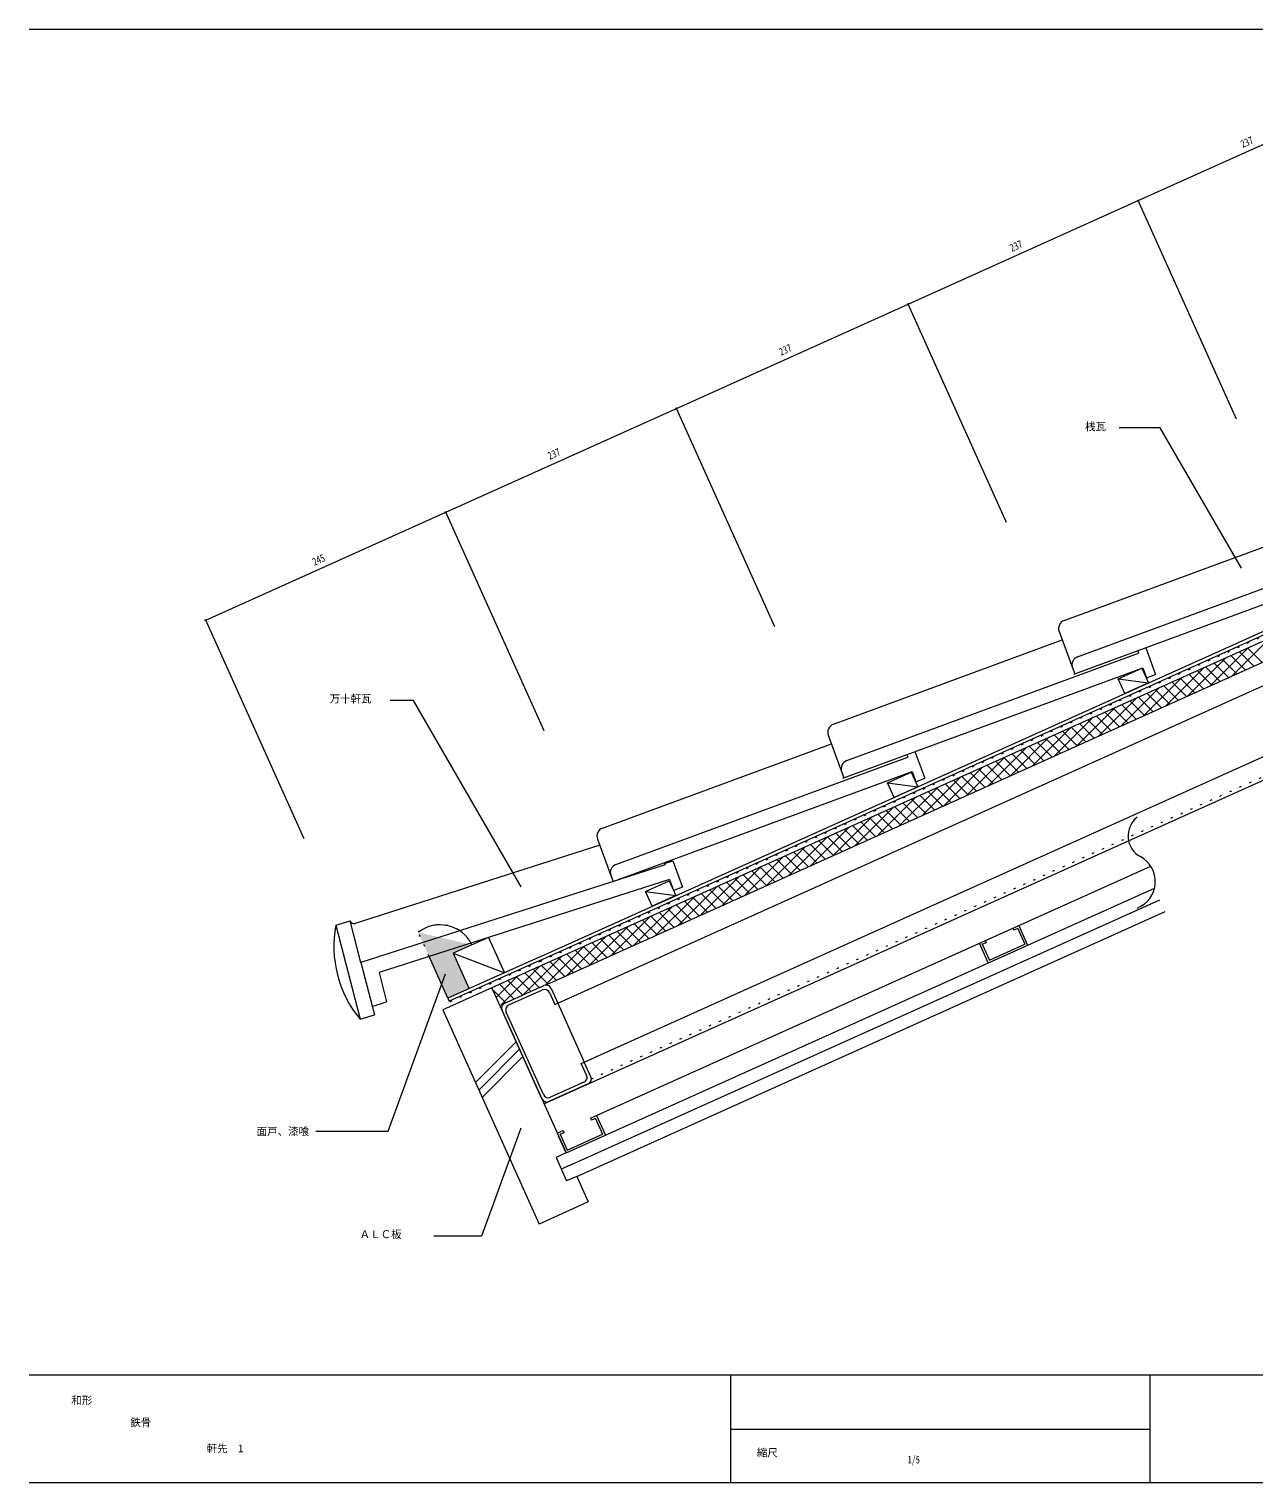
# Model space of a CAD drawing. Units: millimetres, scale not verified. Extents: x -983 to 1017, y -650 to 700.
# Drawn here: x -983 to 154, y -650 to 700 of the extents above; entities that cross this region are included whole.
import ezdxf
from ezdxf.enums import TextEntityAlignment as Align

# ---------------------------------------------------------------- set-up
doc = ezdxf.new("R2010")
doc.units = ezdxf.units.MM
doc.header["$LTSCALE"] = 2
doc.header["$PDMODE"] = 32
doc.header["$PDSIZE"] = 1
doc.linetypes.add('USER1', pattern=[5, 1, -4])
doc.linetypes.add('USER8', pattern=[2.5, 0.5, -2])
for name, color, linetype, lineweight in [('0-0_0', 5, 'Continuous', 18), ('0-1_0-0', 7, 'Continuous', 18), ('0-2_1-0', 3, 'Continuous', 18), ('0-3_1-1', 7, 'Continuous', 18), ('0-4_1-2', 4, 'Continuous', 18), ('0-6_1-4', 7, 'Continuous', 18), ('0-7_1-5', 7, 'Continuous', 18), ('0-8_1-6', 7, 'Continuous', 18), ('0-9_1-A', 3, 'Continuous', 18), ('0-A_1-B', 3, 'Continuous', 18), ('0-B_1-C', 7, 'Continuous', 18), ('0-C_ADD_LINE', 3, 'USER8', 18)]:
    doc.layers.add(name, color=color, linetype=linetype, lineweight=lineweight)
doc.styles.add('ＭＳ ゴシック', font='')
doc.styles.get('ＭＳ ゴシック').set_extended_font_data('MS Gothic')

msp = doc.modelspace()

# ---------------------------------------------------------------- linework, layer by layer
at = {"layer": '0-0_0'}
for p, q in [((-983.108, 700.338), (1016.892, 700.338)), ((1016.892, -549.662), (-983.108, -549.662)), ((-331.757, -549.662), (-331.757, -649.662)), ((57.432, -549.662), (57.432, -649.662)), ((-331.757, -599.662), (57.432, -599.662)), ((1016.892, -649.662), (-983.108, -649.662))]:
    msp.add_line(p, q, dxfattribs=at)
at = {"layer": '0-2_1-0', "color": 7}
for p, q in [((-510.218, -161.738), (600.723, 338.186)), ((-508.986, -164.473), (601.954, 335.45)), ((-506.935, -169.033), (604.006, 330.891)), ((-499.548, -185.448), (611.393, 314.476)), ((-556.558, -143.114), (-589.387, -157.887)), ((-556.558, -143.114), (-541.785, -175.943)), ((-510.218, -161.738), (-594.198, -199.529)), ((-589.387, -157.887), (-574.614, -190.716)), ((-589.387, -157.887), (-541.785, -175.943)), ((-507.271, -169.099), (-599.071, -210.409)), ((-508.986, -164.473), (-592.967, -202.265)), ((-544.004, -210.936), (-553.475, -189.891)), ((-599.071, -210.409), (-509.579, -409.279)), ((-546.056, -206.376), (-484.502, -343.164)), ((-530.846, -240.177), (-568.659, -277.991)), ((-527.773, -247.005), (-565.587, -284.818)), ((-524.701, -253.832), (-562.514, -291.645)), ((-474.641, -365.077), (-463.983, -388.761)), ((-463.983, -388.761), (-509.579, -409.279))]:
    msp.add_line(p, q, dxfattribs=at)
at = {"layer": '0-2_1-0'}
for p, q in [((-393.021, -74.337), (-385.397, -71.892)), ((-388.596, -89.255), (-384.814, -99.529)), ((-376.368, -96.421), (-384.814, -99.529)), ((-594.198, -199.529), (-611.637, -160.775)), ((-541.497, -204.324), (-505.02, -187.91)), ((-537.53, -205.829), (-506.524, -191.877)), ((-499.913, -194.384), (-494.989, -205.327)), ((-498.408, -190.418), (-492.253, -204.096)), ((-507.072, -293.009), (-544.004, -210.936)), ((-505.567, -289.042), (-540.038, -212.44)), ((-494.989, -205.327), (-492.253, -204.096)), ((-470.367, -260.043), (-467.631, -258.812)), ((-465.442, -270.986), (-470.367, -260.043)), ((-461.475, -272.49), (-467.631, -258.812)), ((-463.983, -279.102), (-500.46, -295.516)), ((-467.95, -277.597), (-498.955, -291.55))]:
    msp.add_line(p, q, dxfattribs=at)
at = {"layer": '0-2_1-0', "linetype": 'USER1'}
for p, q in [((-611.637, -160.775), (-621.729, -138.349)), ((-508.576, -165.385), (-599.193, -206.163))]:
    msp.add_line(p, q, dxfattribs=at)
at = {"layer": '0-2_1-0', "color": 4}
for p, q in [((-509.478, -170.296), (-545.15, -205.968)), ((-515.073, -172.61), (-501.401, -186.281)), ((-529.677, -179.182), (-549.413, -198.917)), ((-546.283, -186.654), (-532.611, -200.326)), ((-538.48, -183.143), (-524.809, -196.815)), ((-530.678, -179.632), (-517.006, -193.304)), ((-503.821, -175.953), (-524.58, -196.712)), ((-522.875, -176.121), (-509.204, -189.793)), ((-500.31, -183.755), (-504.009, -187.455)), ((-552.75, -191.501), (-540.414, -203.837))]:
    msp.add_line(p, q, dxfattribs=at)
at = {"layer": '0-2_1-0', "color": 7}
for points in [[(-505.02, -297.568), (-248.304, -182.046), (652.429, 223.284)], [(-510.218, -161.738), (-594.198, -199.529), (-592.967, -202.265)]]:
    msp.add_lwpolyline(points, dxfattribs=at)
at = {"layer": '0-2_1-0', "linetype": 'USER1'}
msp.add_arc((-601.493, -164.222), 32.847, 25.63969, 128.03056, dxfattribs=at)
at = {"layer": '0-2_1-0', "color": 1}
msp.add_arc((-601.493, -164.222), 32.847, 25.63969, 128.03056, dxfattribs=at)
at = {"layer": '0-2_1-0'}
for centre, start, end in [((-502.968, -192.469), 24.22774, 114.22774), ((-504.473, -196.436), 24.22774, 114.22774), ((-539.445, -208.884), 114.22774, 204.22774), ((-535.478, -210.389), 114.22774, 204.22774), ((-470.002, -273.038), 294.22772, 24.22774), ((-466.035, -274.542), 294.22772, 24.22774), ((-502.512, -290.957), 204.22774, 294.22772), ((-501.007, -286.99), 204.22774, 294.22772)]:
    msp.add_arc(centre, 5, start, end, dxfattribs=at)
at = {"layer": '0-2_1-0', "color": 8}
for points in [[(-621.729, -138.349), (-594.198, -199.529), (-574.614, -190.716)], [(-621.729, -138.349), (-574.614, -190.716), (-589.387, -157.887)], [(-621.729, -138.349), (-589.387, -157.887), (-571.88, -150.009)]]:
    msp.add_solid(points, dxfattribs=at)
at = {"layer": '0-3_1-1', "color": 3, "linetype": 'USER1'}
msp.add_line((-508.576, -165.385), (602.365, 334.538), dxfattribs=at)
at = {"layer": '0-3_1-1', "linetype": 'USER1'}
msp.add_line((-461.035, -274.486), (651.198, 226.02), dxfattribs=at)
at = {"layer": '0-3_1-1'}
for p, q in [((28.206, 97.002), (50.092, 106.851)), ((28.206, 97.002), (56.247, 93.172)), ((28.206, 97.002), (56.247, 93.172)), ((56.247, 93.172), (34.361, 83.323)), ((-186.096, 0.566), (-164.21, 10.415)), ((-186.096, 0.566), (-158.054, -3.264)), ((-410.694, -100.503), (-382.652, -104.333)), ((-507.271, -169.099), (-506.606, -169.763))]:
    msp.add_line(p, q, dxfattribs=at)
msp.add_lwpolyline([(34.361, 83.323), (28.206, 97.002), (50.092, 106.851)], dxfattribs=at)
for points in [[(34.361, 83.323), (28.206, 97.002), (50.092, 106.851), (56.247, 93.172)], [(-179.94, -13.113), (-186.096, 0.566), (-164.21, 10.415), (-158.054, -3.264)], [(-404.538, -114.182), (-410.694, -100.503), (-388.808, -90.654), (-382.652, -104.333)]]:
    msp.add_lwpolyline(points, close=True, dxfattribs=at)
at = {"layer": '0-4_1-2'}
for p, q in [((133.672, 99.502), (169.561, 135.39)), ((113.102, 90.245), (148.99, 126.133)), ((140.399, 122.267), (154.012, 108.654)), ((148.202, 125.778), (161.814, 112.166)), ((92.532, 80.988), (128.42, 116.877)), ((109.189, 108.223), (122.801, 94.61)), ((116.991, 111.734), (130.604, 98.121)), ((124.794, 115.245), (138.407, 101.632)), ((132.596, 118.756), (146.209, 105.143)), ((51.391, 62.475), (87.279, 98.363)), ((71.961, 71.732), (107.85, 107.62)), ((85.781, 97.689), (99.394, 84.076)), ((93.584, 101.2), (107.197, 87.588)), ((101.386, 104.712), (114.999, 91.099)), ((30.821, 53.218), (66.709, 89.107)), ((54.571, 83.645), (68.184, 70.032)), ((62.374, 87.156), (75.986, 73.543)), ((70.176, 90.667), (83.789, 77.054)), ((77.979, 94.178), (91.591, 80.565)), ((-10.32, 34.705), (25.568, 70.593)), ((10.25, 43.962), (46.139, 79.85)), ((23.361, 69.6), (36.974, 55.987)), ((31.163, 73.111), (44.776, 59.498)), ((38.966, 76.622), (52.579, 63.01)), ((46.769, 80.133), (60.381, 66.521)), ((-30.89, 25.448), (4.998, 61.337)), ((-7.849, 55.556), (5.764, 41.943)), ((-0.047, 59.067), (13.566, 45.454)), ((7.756, 62.578), (21.369, 48.965)), ((15.558, 66.089), (29.171, 52.476)), ((-72.031, 6.935), (-36.143, 42.823)), ((-51.461, 16.192), (-15.572, 52.08)), ((-39.059, 41.511), (-25.447, 27.898)), ((-31.257, 45.022), (-17.644, 31.409)), ((-23.454, 48.533), (-9.842, 34.92)), ((-15.652, 52.044), (-2.039, 38.432)), ((-92.602, -2.322), (-56.713, 33.567)), ((-70.27, 27.466), (-56.657, 13.854)), ((-62.467, 30.978), (-48.854, 17.365)), ((-54.665, 34.489), (-41.052, 20.876)), ((-46.862, 38), (-33.249, 24.387)), ((-133.742, -20.835), (-97.854, 15.053)), ((-113.172, -11.578), (-77.284, 24.31)), ((-93.677, 16.933), (-80.064, 3.32)), ((-85.875, 20.444), (-72.262, 6.831)), ((-78.072, 23.955), (-64.459, 10.342)), ((-154.313, -30.092), (-118.424, 5.797)), ((-124.887, 2.888), (-111.274, -10.724)), ((-117.085, 6.4), (-103.472, -7.213)), ((-109.282, 9.911), (-95.669, -3.702)), ((-101.48, 13.422), (-87.867, -0.191)), ((-195.453, -48.605), (-159.565, -12.717)), ((-174.883, -39.348), (-138.995, -3.46)), ((-156.097, -11.156), (-142.485, -24.769)), ((-148.295, -7.645), (-134.682, -21.258)), ((-140.492, -4.134), (-126.879, -17.747)), ((-132.69, -0.623), (-119.077, -14.236)), ((-216.024, -57.862), (-180.135, -21.973)), ((-187.307, -25.201), (-173.695, -38.814)), ((-179.505, -21.69), (-165.892, -35.302)), ((-171.703, -18.178), (-158.09, -31.791)), ((-163.9, -14.667), (-150.287, -28.28)), ((-257.165, -76.375), (-221.276, -40.487)), ((-236.594, -67.118), (-200.706, -31.23)), ((-218.518, -39.245), (-204.905, -52.858)), ((-210.715, -35.734), (-197.102, -49.347)), ((-202.913, -32.223), (-189.3, -45.836)), ((-195.11, -28.712), (-181.497, -42.325)), ((-277.735, -85.632), (-241.847, -49.743)), ((-249.728, -53.29), (-236.115, -66.903)), ((-241.925, -49.779), (-228.313, -63.392)), ((-234.123, -46.268), (-220.51, -59.88)), ((-226.32, -42.756), (-212.707, -56.369)), ((-298.305, -94.888), (-262.417, -59)), ((-280.938, -67.334), (-267.325, -80.947)), ((-273.135, -63.823), (-259.523, -77.436)), ((-265.333, -60.312), (-251.72, -73.925)), ((-257.53, -56.801), (-243.918, -70.414)), ((-339.446, -113.402), (-303.558, -77.513)), ((-318.876, -104.145), (-282.987, -68.257)), ((-304.346, -77.868), (-290.733, -91.481)), ((-296.543, -74.357), (-282.93, -87.97)), ((-288.741, -70.846), (-275.128, -84.458)), ((-360.017, -122.658), (-324.128, -86.77)), ((-335.556, -91.912), (-321.943, -105.525)), ((-327.753, -88.401), (-314.14, -102.014)), ((-319.951, -84.89), (-306.338, -98.503)), ((-312.148, -81.379), (-298.535, -94.992)), ((-401.157, -141.172), (-365.269, -105.283)), ((-380.587, -131.915), (-344.699, -96.027)), ((-366.766, -105.957), (-353.153, -119.57)), ((-358.963, -102.446), (-345.351, -116.059)), ((-351.161, -98.935), (-337.548, -112.548)), ((-343.358, -95.424), (-329.745, -109.036)), ((-421.728, -150.428), (-385.839, -114.54)), ((-397.976, -120.002), (-384.363, -133.614)), ((-390.173, -116.49), (-376.561, -130.103)), ((-382.371, -112.979), (-368.758, -126.592)), ((-374.568, -109.468), (-360.956, -123.081)), ((-462.868, -168.942), (-426.98, -133.053)), ((-442.298, -159.685), (-406.41, -123.797)), ((-429.186, -134.046), (-415.573, -147.659)), ((-421.384, -130.535), (-407.771, -144.148)), ((-413.581, -127.024), (-399.968, -140.637)), ((-405.779, -123.513), (-392.166, -137.125)), ((-483.439, -178.198), (-447.55, -142.31)), ((-460.396, -148.091), (-446.783, -161.703)), ((-452.594, -144.579), (-438.981, -158.192)), ((-444.791, -141.068), (-431.178, -154.681)), ((-436.989, -137.557), (-423.376, -151.17)), ((-504.009, -187.455), (-468.121, -151.567)), ((-503.821, -175.953), (-488.691, -160.823)), ((-483.804, -158.624), (-470.191, -172.237)), ((-476.001, -155.113), (-462.389, -168.726)), ((-468.199, -151.602), (-454.586, -165.215)), ((-506.606, -169.763), (-493.599, -182.77)), ((-499.409, -165.646), (-485.796, -179.259)), ((-491.606, -162.135), (-477.994, -175.748))]:
    msp.add_line(p, q, dxfattribs=at)
at = {"layer": '0-6_1-4'}
msp.add_line((-504.954, 48.751), (-596.284, 251.706), dxfattribs=at)
for points in [[(137.951, 338.058), (46.621, 541.013), (261.802, 637.844)], [(-75.469, 242.019), (-166.799, 444.974), (46.621, 541.013)], [(-290.652, 145.186), (-381.982, 348.142), (-166.799, 444.974)], [(-504.954, 48.751), (-596.284, 251.706), (-381.982, 348.142)], [(142.567, 199.662), (67.209, 330.187), (29.054, 330.187)], [(-526.351, -96.284), (-626.286, 76.809), (-647.973, 76.809)]]:
    msp.add_lwpolyline(points, dxfattribs=at)
for p in [(46.621, 541.013), (-166.799, 444.974), (-381.982, 348.142), (-596.284, 251.706)]:
    msp.add_point(p, dxfattribs=at)
at = {"layer": '0-7_1-5'}
for p, q in [((-596.839, -177.129), (-650.045, -323.311)), ((-650.045, -323.311), (-716.892, -323.311)), ((-526.533, -320.209), (-563.075, -420.608)), ((-563.075, -420.608), (-607.433, -420.608))]:
    msp.add_line(p, q, dxfattribs=at)
at = {"layer": '0-8_1-6'}
for p, q in [((-492.253, -204.096), (619.6, 296.238)), ((-470.367, -260.043), (644.222, 241.522)), ((-461.704, -310.974), (58.368, -76.941)), ((-484.502, -343.164), (61.922, -97.274)), ((-479.577, -354.107), (66.847, -108.217)), ((-474.653, -365.051), (71.771, -119.16)), ((-69.68, -134.563), (-68.859, -136.387)), ((-65.211, -134.745), (-68.859, -136.387)), ((-65.211, -134.745), (-58.645, -149.336)), ((-64.208, -132.101), (-56.001, -150.339)), ((-100.685, -148.515), (-95.214, -146.053)), ((-98.04, -149.518), (-94.393, -147.877)), ((-95.214, -146.053), (-94.393, -147.877)), ((-92.478, -166.754), (-100.685, -148.515)), ((-499.548, -185.448), (-504.009, -187.455)), ((-492.253, -204.096), (-467.631, -258.812)), ((-456.232, -308.511), (-448.025, -326.75)), ((-492.709, -324.926), (-487.237, -322.464)), ((-487.237, -322.464), (-486.417, -324.288)), ((-461.704, -310.974), (-460.883, -312.797)), ((-457.235, -311.156), (-460.883, -312.797)), ((-457.235, -311.156), (-450.669, -325.747)), ((-484.502, -343.164), (-491.466, -327.688)), ((-490.064, -325.929), (-486.417, -324.288)), ((-474.653, -365.051), (-484.019, -369.265))]:
    msp.add_line(p, q, dxfattribs=at)
at = {"layer": '0-8_1-6', "color": 3}
msp.add_line((-163.321, 10.887), (-159.866, 1.502), dxfattribs=at)
at = {"layer": '0-8_1-6'}
for points in [[(-98.04, -149.518), (-91.475, -164.109), (-58.645, -149.336)], [(-490.064, -325.929), (-483.498, -340.52), (-450.669, -325.747)], [(-484.502, -343.164), (-493.868, -347.379), (-484.019, -369.265)], [(-479.577, -354.107), (-484.029, -356.111), (-488.943, -358.322)]]:
    msp.add_lwpolyline(points, dxfattribs=at)
for centre, radius, start, end in [((59.112, -48.827), 21.878, 127.77017, 241.75673), ((36.31, -91.274), 26.305, 290.93909, 61.7568)]:
    msp.add_arc(centre, radius, start, end, dxfattribs=at)
at = {"layer": '0-9_1-A', "color": 7}
for p, q in [((-819.127, 151.426), (-596.284, 251.706)), ((-504.954, 48.751), (-596.284, 251.706)), ((-727.797, -51.529), (-819.127, 151.426))]:
    msp.add_line(p, q, dxfattribs=at)
at = {"layer": '0-9_1-A'}
for p, q in [((-392.483, -75.799), (-674.978, -166.384)), ((-388.596, -89.255), (-658.117, -175.68)), ((-698.352, -131.873), (-684.999, -127.591)), ((-674.978, -166.384), (-684.999, -127.591)), ((-674.978, -166.384), (-662.451, -214.875)), ((-674.978, -166.384), (-662.451, -214.875)), ((-658.117, -175.68), (-651.102, -202.835)), ((-664.456, -207.117), (-651.102, -202.835))]:
    msp.add_line(p, q, dxfattribs=at)
msp.add_lwpolyline([(-698.352, -131.873), (-675.805, -219.157), (-662.451, -214.875)], dxfattribs=at)
msp.add_arc((-593.579, -151.362), 106.571, 169.46289, 219.50543, dxfattribs=at)
at = {"layer": '0-9_1-A', "color": 7}
for p in [(-596.284, 251.706), (-819.127, 151.426)]:
    msp.add_point(p, dxfattribs=at)
at = {"layer": '0-A_1-B'}
for p, q in [((-9.607, 117.498), (261.385, 217.242)), ((-13.188, 101.261), (265.283, 203.758)), ((46.228, 123.131), (47.084, 120.806)), ((53.736, 125.894), (62.881, 101.047)), ((-223.908, 21.062), (47.084, 120.806)), ((-227.49, 4.826), (50.981, 107.323)), ((-14.351, 107.227), (-12.264, 101.558)), ((50.981, 107.323), (54.435, 97.938)), ((54.435, 97.938), (62.881, 101.047)), ((-160.566, 29.458), (-151.42, 4.611)), ((-438.21, -75.374), (-167.218, 24.371)), ((-168.073, 26.695), (-167.218, 24.371)), ((-441.791, -91.61), (-163.321, 10.887)), ((-228.652, 10.791), (-226.566, 5.122)), ((-159.866, 1.502), (-151.42, 4.611)), ((-393.021, -74.337), (-392.483, -75.799)), ((-385.397, -71.892), (-376.368, -96.421)), ((-442.954, -85.645), (-440.867, -91.314))]:
    msp.add_line(p, q, dxfattribs=at)
for centre in [(-6.843, 109.99), (-221.145, 13.554), (-435.447, -82.881)]:
    msp.add_arc(centre, 8, 110.2068, 200.20738, dxfattribs=at)
at = {"layer": '0-B_1-C'}
for p, q in [((-22.042, 151.282), (190.444, 229.492)), ((-26.786, 141.011), (-14.351, 107.227)), ((-236.343, 54.846), (-23.858, 133.056)), ((-241.087, 44.575), (-228.652, 10.791)), ((-450.645, -41.59), (-238.159, 36.62)), ((-455.389, -51.86), (-442.954, -85.645)), ((-453.314, -57.499), (-680.364, -130.306))]:
    msp.add_line(p, q, dxfattribs=at)
for centre, radius, start, end in [((-19.278, 143.774), 8, 110.20723, 200.20696), ((-233.58, 47.339), 8, 110.20723, 200.20696), ((-447.881, -49.097), 8, 110.20723, 200.20696), ((-681.129, -126.298), 4.08, 198.47986, 280.80862)]:
    msp.add_arc(centre, radius, start, end, dxfattribs=at)
at = {"layer": '0-C_ADD_LINE'}
for q in [(-684.265, -130.431), (-662.451, -214.875)]:
    msp.add_line((-674.978, -166.384), q, dxfattribs=at)

# ---------------------------------------------------------------- texts
at = {"layer": '0-1_0-0', "style": 'ＭＳ ゴシック'}
for s, p in [('和形', (-943.919, -578.716)), ('縮尺', (-307.433, -627.365))]:
    msp.add_text(s, height=7.148, dxfattribs=at).set_placement(p, align=Align.BOTTOM_LEFT)
at = {"layer": '0-2_1-0', "color": 7, "style": 'ＭＳ ゴシック', "width": 0.7}
msp.add_text('1/5', height=7.148, dxfattribs=at).set_placement((-167.358, -633.747), align=Align.BOTTOM_LEFT)
at = {"layer": '0-6_1-4', "style": 'ＭＳ ゴシック', "width": 0.8}
for p in [(144.636, 587.861), (-69.664, 491.427), (-283.965, 394.991), (-498.708, 298.357)]:
    msp.add_text('237', height=7.148, rotation=24.228, dxfattribs=at).set_placement(p, align=Align.BOTTOM_LEFT)
at = {"layer": '0-7_1-5', "style": 'ＭＳ ゴシック'}
for s, p in [('桟瓦', (-2.646, 325.583)), ('万十軒瓦', (-704.025, 72.73)), ('ＡＬＣ板', (-676.242, -424.502)), ('鉄骨', (-889.111, -599.28)), ('軒先\u30001', (-818.282, -623.362))]:
    msp.add_text(s, height=7.148, dxfattribs=at).set_placement(p, align=Align.BOTTOM_LEFT)
at = {"layer": '0-8_1-6', "style": 'ＭＳ ゴシック'}
msp.add_text('面戸、漆喰', height=7.148, dxfattribs=at).set_placement((-771.826, -328.995), align=Align.BOTTOM_LEFT)
at = {"layer": '0-9_1-A', "color": 7, "style": 'ＭＳ ゴシック', "width": 0.8}
msp.add_text('245', height=7.148, rotation=24.228, dxfattribs=at).set_placement((-717.281, 199.999), align=Align.BOTTOM_LEFT)

doc.saveas('drawing.dxf')
